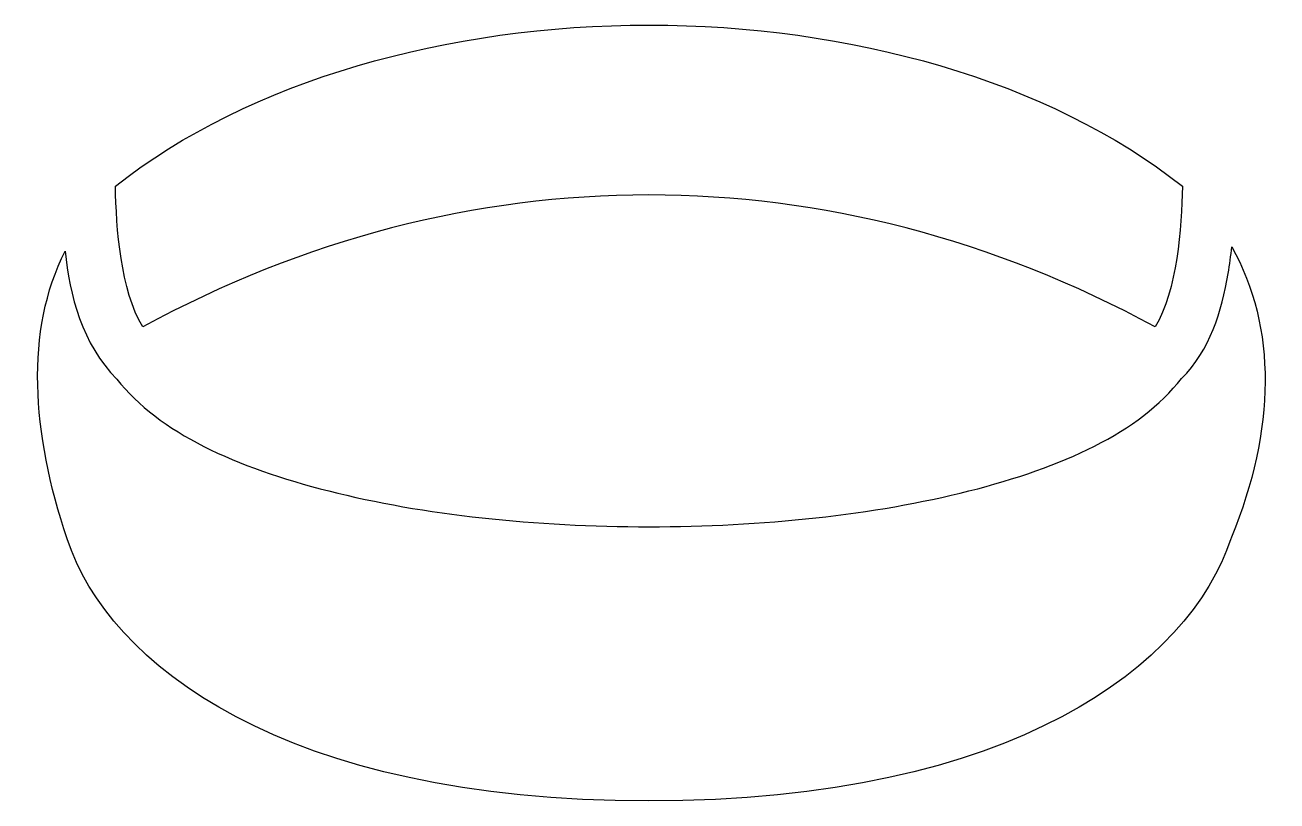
# Model space of a CAD drawing. Header units: centimetres. Extents: x -9.1 to 9, y -5.6 to 5.6.
import ezdxf

# ---------------------------------------------------------------- set-up
doc = ezdxf.new("R2010")
doc.units = ezdxf.units.CM
doc.header["$MEASUREMENT"] = 0
doc.layers.add('Layer 1', color=7, linetype='Continuous')

msp = doc.modelspace()

# ---------------------------------------------------------------- linework, layer by layer
at = {"layer": 'Layer 1'}
for points, knots in [([(-0.03555, 5.60834), (-2.9308, 5.60834), (-5.81678, 4.81044), (-7.74668, 3.27751), (-7.74668, 3.27751), (-7.73681, 2.6724), (-7.67002, 1.77532), (-7.35317, 1.24375), (-7.35317, 1.24375), (-2.68796, 3.788), (2.61686, 3.788), (7.28207, 1.24375), (7.28207, 1.24375), (7.59888, 1.77532), (7.66571, 2.6724), (7.67558, 3.27751), (7.67558, 3.27751), (5.74568, 4.81044), (2.85971, 5.60834), (-0.03555, 5.60834)], [0, 0, 0, 0, 0.16666667, 0.16666667, 0.16666667, 0.16666667, 0.33333333, 0.33333333, 0.33333333, 0.33333333, 0.5, 0.5, 0.5, 0.5, 0.66666667, 0.66666667, 0.66666667, 0.66666667, 1, 1, 1, 1]), ([(8.39003, 2.40117), (8.37637, 2.27551), (8.35975, 2.14732), (8.33749, 2.0182), (8.33749, 2.0182), (8.24362, 1.47297), (8.0755, 0.90252), (7.66322, 0.501), (7.66322, 0.501), (7.05448, -0.28488), (5.94251, -0.78352), (4.59095, -1.12681), (4.59095, -1.12681), (3.2213, -1.47474), (1.59353, -1.64455), (-0.03555, -1.64455), (-0.03555, -1.64455), (-1.66458, -1.64455), (-3.29239, -1.4747), (-4.66201, -1.12685), (-4.66201, -1.12685), (-6.00746, -0.78512), (-7.11492, -0.28906), (-7.72543, 0.49071), (-7.72543, 0.49071), (-8.23073, 0.99597), (-8.40998, 1.70456), (-8.47475, 2.34007), (-8.47475, 2.34007), (-9.05372, 1.19074), (-8.95981, -0.27949), (-8.44641, -1.81972), (-8.44641, -1.81972), (-7.84375, -3.62771), (-5.33821, -5.60834), (-0.03559, -5.60834), (-0.03559, -5.60834), (5.26703, -5.60834), (7.77265, -3.62771), (8.37532, -1.81972), (8.37532, -1.81972), (8.37532, -1.81972), (8.37954, -1.8072), (8.37954, -1.8072), (8.37954, -1.8072), (8.37954, -1.8072), (8.3846, -1.7951), (8.3846, -1.7951), (8.3846, -1.7951), (9.02277, -0.24703), (9.04284, 1.24028), (8.39008, 2.40116), (8.39008, 2.40116), (8.39008, 2.40116), (8.39003, 2.40117), (8.39003, 2.40117)], [0, 0, 0, 0, 0.06666667, 0.06666667, 0.06666667, 0.06666667, 0.13333333, 0.13333333, 0.13333333, 0.13333333, 0.2, 0.2, 0.2, 0.2, 0.26666667, 0.26666667, 0.26666667, 0.26666667, 0.33333333, 0.33333333, 0.33333333, 0.33333333, 0.4, 0.4, 0.4, 0.4, 0.46666667, 0.46666667, 0.46666667, 0.46666667, 0.53333333, 0.53333333, 0.53333333, 0.53333333, 0.6, 0.6, 0.6, 0.6, 0.66666667, 0.66666667, 0.66666667, 0.66666667, 0.73333333, 0.73333333, 0.73333333, 0.73333333, 0.8, 0.8, 0.8, 0.8, 0.86666667, 0.86666667, 0.86666667, 0.86666667, 1, 1, 1, 1])]:
    msp.add_open_spline(points, degree=3, knots=knots, dxfattribs=at)

doc.saveas('drawing.dxf')
